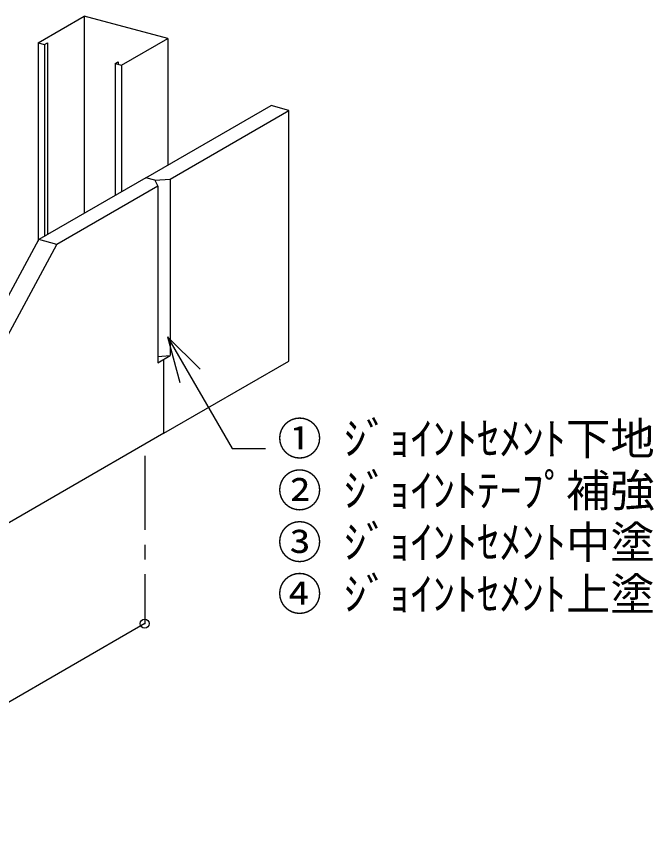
# Model space of a CAD drawing. Units: millimetres, scale not verified. Extents: x -1375 to 1375, y -973 to 950.
# Drawn here: x -567 to -137, y -555 to -6 of the extents above; entities that cross this region are included whole.
import ezdxf
from ezdxf.enums import TextEntityAlignment as Align

# ---------------------------------------------------------------- set-up
doc = ezdxf.new("R2010")
doc.units = ezdxf.units.MM
doc.header["$LTSCALE"] = 10
doc.header["$PDMODE"] = 32
doc.header["$PDSIZE"] = 6
doc.linetypes.add('CHAIN1', pattern=[8, 5, -1, 1, -1])
for name, color, linetype in [('1-0_中心線', 4, 'CHAIN1'), ('1-1_中線', 7, 'Continuous'), ('1-3_太線２', 3, 'Continuous'), ('1-5_寸法', 4, 'Continuous'), ('1-6_文字', 4, 'Continuous'), ('1-A_中線', 7, 'Continuous')]:
    doc.layers.add(name, color=color, linetype=linetype)
doc.styles.add('ＭＳ ゴシック', font='')
doc.styles.get('ＭＳ ゴシック').set_extended_font_data('MS Gothic')

msp = doc.modelspace()

# ---------------------------------------------------------------- linework, layer by layer
at = {"layer": '1-0_中心線'}
msp.add_line((-480.59, -302.86), (-480.59, -416.2), dxfattribs=at)
at = {"layer": '1-1_中線'}
for p, q in [((-552.68, -23.73), (-521.5, -5.73)), ((-465, -20.87), (-521.5, -5.73)), ((-521.5, -5.73), (-521.5, -139.02)), ((-496.17, -38.87), (-465, -20.87)), ((-465, -20.87), (-465, -106.4)), ((-552.68, -23.73), (-552.68, -157.84)), ((-548.33, -24.9), (-548.33, -154.51)), ((-546.26, -23.7), (-546.26, -153.31)), ((-500.52, -37.71), (-496.17, -38.87)), ((-500.52, -37.71), (-500.52, -126.91)), ((-496.17, -38.87), (-496.17, -124.4))]:
    msp.add_line(p, q, dxfattribs=at)
for points in [[(-552.68, -23.73), (-548.33, -24.9), (-546.26, -23.7)], [(-500.52, -37.71), (-498.44, -36.51), (-498.44, -38.26)]]:
    msp.add_lwpolyline(points, dxfattribs=at)
at = {"layer": '1-3_太線２'}
for p, q in [((-479.72, -114.89), (-395.24, -66.12)), ((-463.49, -115.73), (-383.16, -69.36)), ((-383.16, -69.36), (-395.24, -66.12)), ((-383.16, -238.73), (-383.16, -69.36)), ((-479.72, -114.89), (-552.04, -156.65)), ((-473.68, -116.51), (-479.72, -114.89)), ((-471.8, -120.53), (-539.96, -159.88)), ((-473.68, -116.51), (-463.49, -115.73)), ((-473.68, -116.51), (-471.8, -120.53)), ((-471.8, -120.53), (-471.8, -239.9)), ((-463.49, -115.73), (-463.49, -235.1)), ((-539.96, -159.88), (-552.04, -156.65)), ((-471.8, -239.9), (-463.49, -235.1)), ((-471.8, -235.74), (-463.49, -235.1)), ((-467.64, -287.5), (-467.64, -237.5)), ((-467.64, -287.5), (-383.16, -238.73))]:
    msp.add_line(p, q, dxfattribs=at)
for points in [[(-608.01, -285.8), (-620.08, -282.57), (-552.04, -156.65)], [(-467.64, -287.5), (-608.01, -368.54), (-608.01, -285.8), (-539.96, -159.88)]]:
    msp.add_lwpolyline(points, dxfattribs=at)
at = {"layer": '1-5_寸法'}
msp.add_line((-480.59, -416.2), (-720.68, -554.82), dxfattribs=at)
at = {"layer": '1-5_寸法', "color": 3}
msp.add_point((-480.59, -416.2), dxfattribs=at)
at = {"layer": '1-6_文字'}
for q in [(-443.2, -244.33), (-456.86, -253.28)]:
    msp.add_line((-465.14, -222.39), q, dxfattribs=at)
msp.add_lwpolyline([(-465.14, -222.39), (-421.59, -297.83), (-399.05, -297.83)], dxfattribs=at)
at = {"layer": '1-A_中線'}
msp.add_line((-383.16, -228.52), (-383.16, -193.52), dxfattribs=at)

# ---------------------------------------------------------------- texts
at = {"layer": '1-6_文字', "style": 'ＭＳ ゴシック'}
for s, p in [('① ｼﾞｮｲﾝﾄｾﾒﾝﾄ下地', (-390.89, -308.78)), ('② ｼﾞｮｲﾝﾄﾃｰﾌﾟ補強', (-390.89, -343.78)), ('③ ｼﾞｮｲﾝﾄｾﾒﾝﾄ中塗', (-390.89, -378.78)), ('④ ｼﾞｮｲﾝﾄｾﾒﾝﾄ上塗', (-390.89, -413.78))]:
    msp.add_text(s, height=21.99, dxfattribs=at).set_placement(p, align=Align.BOTTOM_LEFT)

doc.saveas('drawing.dxf')
